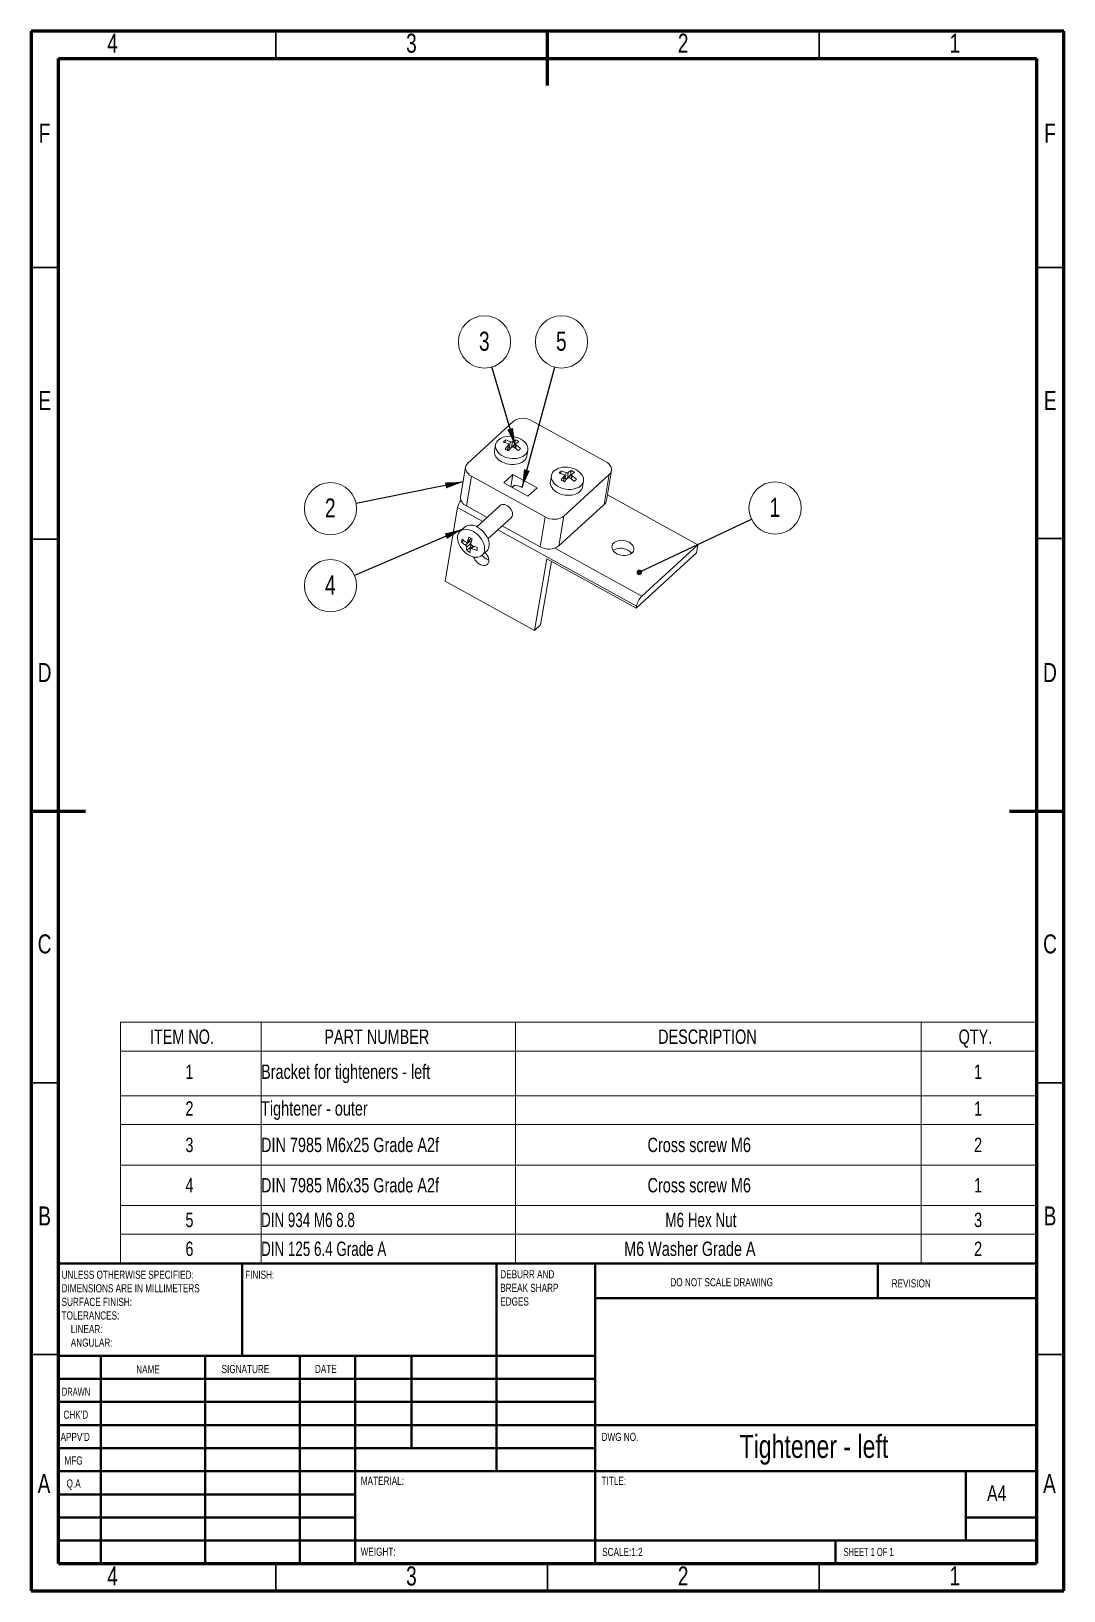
# Model space of a CAD drawing. Header units: millimetres. Extents: x 15 to 205, y 5 to 292.
import ezdxf

# ---------------------------------------------------------------- set-up
doc = ezdxf.new("R2010")
doc.units = ezdxf.units.MM
doc.styles.add('SLDTEXTSTYLE0', font='TXT', dxfattribs={"width": 0.75})
doc.styles.add('SLDTEXTSTYLE1', font='TXT', dxfattribs={"width": 0.686449})
doc.styles.add('SLDTEXTSTYLE2', font='TXT', dxfattribs={"width": 0.6875})
doc.styles.add('SLDTEXTSTYLE3', font='TXT', dxfattribs={"width": 0.696429})
doc.styles.add('SLDTEXTSTYLE4', font='TXT', dxfattribs={"width": 0.7})
doc.styles.add('SLDTEXTSTYLE5', font='TXT', dxfattribs={"width": 0.697368})
doc.dimstyles.new('SLDDIMSTYLE0', dxfattribs={"dimtxt": 0.18, "dimasz": 3.302, "dimexe": 0, "dimexo": 0.0625, "dimgap": 0, "dimtad": 0, "dimtih": 1, "dimtoh": 1, "dimdec": 0, "dimrnd": 1e-09, "dimzin": 0, "dimdsep": 46, "dimtxsty": 'Standard', "dimsah": 1, "dimcen": 0.09, "dimadec": 0, "dimazin": 0, "dimtfac": 3.302, "dimtdec": 0, "dimtofl": 0, "dimtmove": 0, "dimatfit": 3, "dimfxl": 1, "dimfrac": 2, "dimtolj": 1, "dimtzin": 0, "dimarcsym": 0})
doc.dimstyles.new('SLDDIMSTYLE1', dxfattribs={"dimtxt": 0.18, "dimasz": 1.016, "dimexe": 0, "dimexo": 0.0625, "dimgap": 0, "dimtad": 0, "dimtih": 1, "dimtoh": 1, "dimdec": 0, "dimrnd": 1e-09, "dimzin": 0, "dimdsep": 46, "dimtxsty": 'Standard', "dimblk1": 'DOT', "dimblk2": 'DOT', "dimsah": 1, "dimcen": 0.09, "dimadec": 0, "dimazin": 0, "dimtfac": 1.016, "dimtdec": 0, "dimtofl": 0, "dimtmove": 0, "dimatfit": 3, "dimldrblk": 'DOT', "dimfxl": 1, "dimfrac": 2, "dimtolj": 1, "dimtzin": 0, "dimarcsym": 0})

# ---------------------------------------------------------------- blocks, each defined once
blk = doc.blocks.new('SW_NOTE_0')
at = {"color": 0, "linetype": 'Continuous', "lineweight": 0, "char_height": 1.5, "attachment_point": 1, "style": 'SLDTEXTSTYLE0'}
for s, insert in [('UNLESS OTHERWISE SPECIFIED:', (0, 1.93)), ('DIMENSIONS ARE IN MILLIMETERS', (0, -0.57)), ('TOLERANCES:', (0, -5.57)), ('SURFACE FINISH:', (0, -3.07)), ('LINEAR:', (1.69, -8.07)), ('ANGULAR:', (1.69, -10.57))]:
    blk.add_mtext(s, dxfattribs=dict(at, insert=insert))
blk = doc.blocks.new('SW_NOTE_1')
at = {"color": 0, "linetype": 'Continuous', "lineweight": 0, "char_height": 1.5, "attachment_point": 1, "style": 'SLDTEXTSTYLE0'}
for s, insert in [('DEBURR AND', (0, 1.93)), ('BREAK SHARP', (0, -0.57)), ('EDGES', (0, -3.07))]:
    blk.add_mtext(s, dxfattribs=dict(at, insert=insert))
blk = doc.blocks.new('SW_TABLEANNOTATION_0')
at = {"color": 0, "linetype": 'Continuous', "lineweight": 0}
for p, q in [((0, 0), (0, -44.36)), ((168.76, 0), (0, 0)), ((25.88, 0), (25.88, -5.33)), ((72.7, 0), (72.7, -5.33)), ((147.33, 0), (147.33, -5.33)), ((168.76, -44.36), (168.76, 0)), ((0, -5.33), (168.76, -5.33)), ((25.88, -5.33), (25.88, -44.36)), ((72.7, -5.33), (72.7, -44.36)), ((147.33, -5.33), (147.33, -44.36)), ((0, -13.54), (168.76, -13.54)), ((0, -18.86), (168.76, -18.86)), ((0, -26.29), (168.76, -26.29)), ((0, -33.71), (168.76, -33.71)), ((0, -39.04), (168.76, -39.04)), ((0, -44.36), (168.76, -44.36))]:
    blk.add_line(p, q, dxfattribs=at)
at = {"color": 0, "linetype": 'Continuous', "lineweight": 0, "attachment_point": 1}
for s, insert, char_height, style in [('ITEM NO.', (5.41, -1.35), 2.646, 'SLDTEXTSTYLE0'), ('PART NUMBER', (37.52, -1.35), 2.6458, 'SLDTEXTSTYLE0'), ('DESCRIPTION', (98.94, -1.35), 2.6458, 'SLDTEXTSTYLE0'), ('QTY.', (154.22, -1.35), 2.646, 'SLDTEXTSTYLE0'), ('1', (11.96, -7.79), 2.65, 'SLDTEXTSTYLE0'), ('Bracket for tighteners - left', (25.88, -7.79), 2.6458, 'SLDTEXTSTYLE0'), ('1', (157.07, -7.79), 2.65, 'SLDTEXTSTYLE0'), ('2', (11.96, -14.55), 2.65, 'SLDTEXTSTYLE0'), ('Tightener - outer', (25.88, -14.55), 2.6458, 'SLDTEXTSTYLE0'), ('1', (157.07, -14.55), 2.65, 'SLDTEXTSTYLE0'), ('3', (11.96, -21.26), 2.65, 'SLDTEXTSTYLE0'), ('DIN 7985 M6x25 Grade A2f', (25.88, -21.26), 2.6458, 'SLDTEXTSTYLE0'), ('Cross screw M6', (96.99, -21.26), 2.6458, 'SLDTEXTSTYLE0'), ('2', (157.07, -21.26), 2.65, 'SLDTEXTSTYLE0'), ('4', (11.96, -28.68), 2.65, 'SLDTEXTSTYLE0'), ('DIN 7985 M6x35 Grade A2f', (25.88, -28.68), 2.6458, 'SLDTEXTSTYLE0'), ('Cross screw M6', (96.99, -28.68), 2.6458, 'SLDTEXTSTYLE0'), ('1', (157.07, -28.68), 2.65, 'SLDTEXTSTYLE0'), ('5', (11.96, -35.06), 2.65, 'SLDTEXTSTYLE0'), ('DIN 934 M6 8.8', (25.88, -35.06), 2.6458, 'SLDTEXTSTYLE3'), ('M6 Hex Nut', (100.27, -35.06), 2.646, 'SLDTEXTSTYLE4'), ('3', (157.07, -35.06), 2.65, 'SLDTEXTSTYLE0'), ('6', (11.96, -40.38), 2.65, 'SLDTEXTSTYLE0'), ('DIN 125 6.4 Grade A', (25.88, -40.38), 2.6458, 'SLDTEXTSTYLE5'), ('M6 Washer Grade A', (92.68, -40.38), 2.6458, 'SLDTEXTSTYLE0'), ('2', (157.07, -40.38), 2.65, 'SLDTEXTSTYLE0')]:
    blk.add_mtext(s, dxfattribs=dict(at, insert=insert, char_height=char_height, style=style))
blk = doc.blocks.new('SW_NOTE_2')
at = {"color": 0, "linetype": 'Continuous', "lineweight": 0}
blk.add_circle((-1.36, 4.61), 4.81, dxfattribs=at)
at = {"color": 0, "linetype": 'Continuous', "lineweight": 0, "insert": (-1.4, 6.49), "char_height": 3.5, "attachment_point": 2, "style": 'SLDTEXTSTYLE0'}
blk.add_mtext('3', dxfattribs=at)
blk = doc.blocks.new('SW_NOTE_3')
at = {"color": 0, "linetype": 'Continuous', "lineweight": 0}
blk.add_circle((1.26, 4.64), 4.81, dxfattribs=at)
at = {"color": 0, "linetype": 'Continuous', "lineweight": 0, "insert": (1.22, 6.52), "char_height": 3.5, "attachment_point": 2, "style": 'SLDTEXTSTYLE0'}
blk.add_mtext('5', dxfattribs=at)
blk = doc.blocks.new('SW_NOTE_4')
at = {"color": 0, "linetype": 'Continuous', "lineweight": 0}
blk.add_circle((4.34, 2.06), 4.81, dxfattribs=at)
at = {"color": 0, "linetype": 'Continuous', "lineweight": 0, "insert": (4.31, 3.94), "char_height": 3.5, "attachment_point": 2, "style": 'SLDTEXTSTYLE0'}
blk.add_mtext('1', dxfattribs=at)
blk = doc.blocks.new('_DOT')
at = {"color": 0, "linetype": 'ByBlock', "lineweight": -2}
blk.add_line((-0.5, 0), (-1, 0), dxfattribs=at)
at = {"color": 0, "linetype": 'ByBlock', "const_width": 0.5}
blk.add_lwpolyline([(-0.25, 0, 1), (0.25, 0, 1)], format="xyb", close=True, dxfattribs=at)
blk = doc.blocks.new('SW_NOTE_5')
at = {"color": 0, "linetype": 'Continuous', "lineweight": 0}
blk.add_circle((-4.42, -1.89), 4.81, dxfattribs=at)
at = {"color": 0, "linetype": 'Continuous', "lineweight": 0, "insert": (-4.45, -0.01), "char_height": 3.5, "attachment_point": 2, "style": 'SLDTEXTSTYLE0'}
blk.add_mtext('4', dxfattribs=at)
blk = doc.blocks.new('SW_NOTE_6')
at = {"color": 0, "linetype": 'Continuous', "lineweight": 0}
blk.add_circle((-4.71, -0.95), 4.81, dxfattribs=at)
at = {"color": 0, "linetype": 'Continuous', "lineweight": 0, "insert": (-4.75, 0.93), "char_height": 3.5, "attachment_point": 2, "style": 'SLDTEXTSTYLE0'}
blk.add_mtext('2', dxfattribs=at)

msp = doc.modelspace()

# ---------------------------------------------------------------- linework, layer by layer
at = {"color": 7, "linetype": 'Continuous', "lineweight": 60}
for p, q in [((205, 292), (15, 292)), ((15, 292), (15, 5)), ((110, 282), (110, 292)), ((205, 5), (205, 292)), ((20, 287), (200, 287)), ((20, 10), (20, 287)), ((200, 287), (200, 10)), ((15, 148.5), (25, 148.5)), ((195, 148.5), (205, 148.5)), ((20, 10), (200, 10)), ((15, 5), (205, 5))]:
    msp.add_line(p, q, dxfattribs=at)
at = {"color": 7, "linetype": 'Continuous', "lineweight": 30}
for p, q in [((60, 287), (60, 292)), ((160, 287), (160, 292)), ((20, 248.5), (15, 248.5)), ((200, 248.5), (205, 248.5)), ((20, 198.5), (15, 198.5)), ((200, 198.65), (205, 198.65)), ((20, 98.5), (15, 98.5)), ((200, 98.5), (205, 98.5)), ((20, 48.5), (15, 48.5)), ((200, 48.5), (205, 48.5)), ((60, 10), (60, 5)), ((110, 10), (110, 5)), ((160, 10), (160, 5))]:
    msp.add_line(p, q, dxfattribs=at)
at = {"color": 7, "linetype": 'Continuous', "lineweight": 15}
for p, q in [((103.68, 220.17), (95.34, 212.52)), ((120.69, 212.82), (107.13, 220.31)), ((100.44, 215.9), (100.26, 214.8)), ((102.22, 216.29), (102.3, 216.78)), ((102.68, 214.85), (102.85, 215.89)), ((102.98, 215.39), (103.16, 216.45)), ((104.01, 216.06), (104.14, 216.82)), ((104.13, 216.03), (104.01, 215.32)), ((106.17, 213.81), (106.36, 214.9)), ((94.93, 211.8), (94.01, 206.33)), ((96.01, 210.11), (95.09, 204.64)), ((96.01, 210.11), (109.58, 202.62)), ((103.63, 210.4), (101.96, 208.87)), ((103.25, 208.16), (103.63, 210.4)), ((103.63, 210.4), (108.07, 207.95)), ((110.72, 210.22), (110.53, 209.13)), ((112.46, 210.6), (112.54, 211.08)), ((112.96, 209.17), (113.13, 210.19)), ((113.02, 202.76), (121.36, 210.41)), ((113.24, 209.71), (113.42, 210.77)), ((113.83, 210.79), (113.65, 209.73)), ((114.24, 210.4), (114.37, 211.16)), ((114.4, 210.37), (114.28, 209.67)), ((120.44, 204.93), (121.36, 210.41)), ((120.85, 205.65), (121.77, 211.13)), ((101.96, 208.87), (106.4, 206.42)), ((103.45, 208.05), (103.48, 208.07)), ((103.51, 208.01), (104, 208.46)), ((105.33, 208.05), (105.33, 208.05)), ((108.07, 207.95), (106.4, 206.42)), ((116.45, 208.13), (116.63, 209.23)), ((121.02, 206.66), (137.65, 197.47)), ((93.46, 204.33), (91.19, 190.82)), ((95.09, 204.64), (98.91, 202.52)), ((101.32, 204.73), (97.02, 200.79)), ((112.1, 197.28), (120.44, 204.93)), ((99.04, 198.58), (103.35, 202.52)), ((101.68, 200.99), (108.65, 197.14)), ((108.65, 197.14), (109.58, 202.62)), ((113.02, 202.76), (112.1, 197.28)), ((94.74, 200.74), (93.91, 199.97)), ((94.55, 198.3), (94.19, 197.97)), ((94.92, 197.41), (95.73, 198.15)), ((95.24, 197.95), (95.99, 198.64)), ((95.72, 196.94), (95.13, 196.41)), ((96.31, 197.27), (95.79, 196.8)), ((97.97, 195.55), (98.8, 196.32)), ((137.41, 196), (126.29, 185.8)), ((137.65, 197.47), (127.37, 188.03)), ((137.41, 196), (137.65, 197.47)), ((109.85, 194.89), (107.63, 181.74)), ((110.71, 194.41), (108.74, 182.76)), ((126.29, 185.8), (109.85, 194.89)), ((91.19, 190.82), (107.63, 181.74)), ((126.35, 186.17), (126.29, 185.8)), ((107.63, 181.74), (108.74, 182.76))]:
    msp.add_line(p, q, dxfattribs=at)
at = {"color": 8, "linetype": 'Continuous', "lineweight": 15}
for p, q in [((102.64, 214.87), (102.8, 215.79)), ((103.57, 216.46), (103.4, 215.44)), ((104.25, 215.82), (104.15, 215.21)), ((112.93, 209.19), (113.09, 210.1)), ((114.53, 210.16), (114.43, 209.56)), ((93.46, 204.33), (98.09, 201.78)), ((95.29, 198.04), (95.96, 198.66)), ((100.86, 200.25), (126.35, 186.17)), ((95.92, 197.78), (95.14, 197.05)), ((96.48, 197.21), (96.03, 196.8)), ((111.37, 196.87), (127.37, 188.03))]:
    msp.add_line(p, q, dxfattribs=at)
at = {"color": 7, "linetype": 'Continuous', "lineweight": 40}
for p, q in [((20, 65.25), (200, 65.25)), ((20, 65.25), (20, 10)), ((53.8, 48.25), (53.8, 65.25)), ((100.6, 65.25), (100.6, 27)), ((118.8, 65.25), (118.8, 10)), ((170.8, 58.88), (170.8, 65.25)), ((200, 58.88), (118.8, 58.88)), ((118.8, 48.25), (20, 48.25)), ((27.8, 48.25), (27.8, 10)), ((46.99, 48.25), (46.99, 10)), ((64.4, 48.25), (64.4, 10)), ((74.6, 10), (74.6, 48.25)), ((85, 31.25), (85, 48.25)), ((118.8, 44), (20, 44)), ((118.8, 39.75), (20, 39.75)), ((200, 35.5), (20, 35.5)), ((118.8, 31.25), (20, 31.25)), ((74.6, 27), (20, 27)), ((74.6, 27), (200, 27)), ((187, 14.25), (187, 27)), ((74.6, 22.75), (20, 22.75)), ((74.6, 18.5), (20, 18.5)), ((200, 18.5), (187, 18.5)), ((20, 14.25), (200, 14.25)), ((163, 10), (163, 14.25))]:
    msp.add_line(p, q, dxfattribs=at)
at = {"color": 7, "linetype": 'Continuous', "lineweight": 15, "flags": 128}
for points in [[(105.12, 216.9), (104.75, 217.09), (104.35, 217.24), (103.93, 217.35), (103.49, 217.42), (103.06, 217.45), (102.63, 217.43), (102.22, 217.37), (101.84, 217.27), (101.48, 217.13), (101.17, 216.95), (100.91, 216.74), (100.7, 216.5), (100.54, 216.24), (100.45, 215.96), (100.42, 215.67), (100.45, 215.37), (100.55, 215.07), (100.71, 214.78), (100.92, 214.5), (101.19, 214.24), (101.5, 214.01), (101.86, 213.81), (102.24, 213.64), (102.66, 213.5), (103.08, 213.41), (103.52, 213.36), (103.95, 213.36), (104.37, 213.39), (104.77, 213.47), (105.14, 213.6), (105.47, 213.76), (105.76, 213.95), (106, 214.18), (106.18, 214.43), (106.31, 214.7), (106.37, 214.99), (106.37, 215.29), (106.3, 215.59), (106.17, 215.88), (105.99, 216.17), (105.75, 216.44), (105.46, 216.68), (105.12, 216.9)], [(102.79, 215.52), (102.88, 215.46), (102.98, 215.39)], [(104.01, 216.06), (104.08, 216.01), (104.12, 215.98)], [(95.34, 212.52), (95.13, 212.29), (94.99, 212.02), (94.93, 211.73), (94.93, 211.44), (95.01, 211.14), (95.17, 210.85), (95.39, 210.58), (95.67, 210.33), (96.01, 210.11)], [(100.26, 214.8), (100.24, 214.57), (100.27, 214.27), (100.37, 213.97), (100.52, 213.68), (100.74, 213.4), (101, 213.15), (101.32, 212.91), (101.67, 212.71), (102.06, 212.54), (102.47, 212.41), (102.9, 212.32), (103.33, 212.27), (103.77, 212.26), (104.19, 212.3), (104.59, 212.38), (104.96, 212.5), (105.29, 212.66), (105.58, 212.86), (105.82, 213.08), (106, 213.33), (106.12, 213.61), (106.17, 213.81)], [(121.36, 210.41), (121.57, 210.65), (121.71, 210.92), (121.78, 211.2), (121.77, 211.5), (121.69, 211.79), (121.53, 212.08), (121.31, 212.36), (121.03, 212.61), (120.69, 212.82)], [(115.33, 211.26), (114.95, 211.44), (114.54, 211.59), (114.12, 211.69), (113.69, 211.75), (113.25, 211.77), (112.83, 211.75), (112.42, 211.68), (112.04, 211.57), (111.7, 211.42), (111.39, 211.24), (111.14, 211.02), (110.94, 210.78), (110.8, 210.51), (110.72, 210.23), (110.7, 209.93), (110.74, 209.63), (110.85, 209.34), (111.02, 209.05), (111.25, 208.77), (111.52, 208.52), (111.85, 208.29), (112.21, 208.09), (112.6, 207.93), (113.02, 207.81), (113.44, 207.72), (113.88, 207.68), (114.31, 207.68), (114.73, 207.73), (115.12, 207.82), (115.48, 207.95), (115.81, 208.12), (116.09, 208.32), (116.32, 208.55), (116.49, 208.81), (116.6, 209.08), (116.65, 209.37), (116.64, 209.67), (116.56, 209.97), (116.42, 210.26), (116.22, 210.54), (115.97, 210.81), (115.67, 211.05), (115.33, 211.26)], [(113.07, 209.82), (113.13, 209.78), (113.24, 209.71)], [(114.24, 210.4), (114.32, 210.35), (114.39, 210.31)], [(110.53, 209.13), (110.51, 208.84), (110.56, 208.54), (110.67, 208.24), (110.84, 207.95), (111.06, 207.68), (111.34, 207.42), (111.66, 207.19), (112.02, 207), (112.41, 206.83), (112.83, 206.71), (113.26, 206.63), (113.7, 206.59), (114.13, 206.59), (114.54, 206.63), (114.94, 206.72), (115.3, 206.85), (115.62, 207.02), (115.9, 207.22), (116.13, 207.45), (116.3, 207.71), (116.42, 207.99), (116.45, 208.13)], [(101.32, 204.73), (101.44, 204.82), (101.64, 204.9), (101.87, 204.92), (102.13, 204.88), (102.39, 204.79), (102.64, 204.65), (102.89, 204.46), (103.11, 204.24), (103.29, 203.99), (103.44, 203.72), (103.53, 203.45), (103.58, 203.19), (103.56, 202.95), (103.5, 202.73), (103.38, 202.56), (103.35, 202.52)], [(96.29, 199.97), (95.92, 200.14), (95.56, 200.26), (95.2, 200.33), (94.87, 200.34), (94.55, 200.3), (94.26, 200.2), (94.01, 200.06), (93.8, 199.86), (93.64, 199.62), (93.52, 199.34), (93.46, 199.02), (93.45, 198.68), (93.49, 198.32), (93.58, 197.95), (93.73, 197.57), (93.92, 197.2), (94.16, 196.84), (94.43, 196.5), (94.73, 196.18), (95.06, 195.9), (95.41, 195.66), (95.77, 195.47), (96.14, 195.32), (96.5, 195.23), (96.85, 195.18), (97.17, 195.2), (97.48, 195.27), (97.75, 195.39), (97.98, 195.56), (98.16, 195.78), (98.3, 196.04), (98.39, 196.34), (98.43, 196.67), (98.42, 197.02), (98.35, 197.39), (98.23, 197.76), (98.06, 198.14), (97.85, 198.51), (97.59, 198.86), (97.3, 199.19), (96.98, 199.49), (96.64, 199.75), (96.29, 199.97)], [(95.73, 198.15), (95.62, 198.2), (95.54, 198.23)], [(98.8, 196.32), (98.81, 196.33), (99, 196.55), (99.14, 196.81), (99.23, 197.11), (99.27, 197.43), (99.25, 197.79), (99.18, 198.15), (99.06, 198.53), (98.89, 198.91), (98.68, 199.27), (98.42, 199.63), (98.14, 199.95), (97.82, 200.25), (97.48, 200.51), (97.12, 200.73)], [(125.01, 197.95), (124.69, 198.1), (124.35, 198.21), (123.99, 198.28), (123.62, 198.31), (123.26, 198.29), (122.93, 198.22), (122.62, 198.12), (122.35, 197.97), (122.14, 197.79), (121.98, 197.58), (121.87, 197.35), (121.84, 197.11), (121.87, 196.86), (121.96, 196.61), (122.11, 196.37), (122.32, 196.15), (122.59, 195.95), (122.89, 195.78), (123.22, 195.65), (123.58, 195.56), (123.94, 195.51), (124.3, 195.51), (124.65, 195.55), (124.97, 195.64), (125.26, 195.77), (125.5, 195.93), (125.69, 196.12), (125.83, 196.34), (125.9, 196.58), (125.9, 196.83), (125.84, 197.08), (125.71, 197.33), (125.53, 197.56), (125.29, 197.77), (125.01, 197.95)], [(95.87, 196.87), (95.8, 196.9), (95.72, 196.94)], [(96.4, 195.25), (96.41, 195.22), (96.54, 194.94), (96.71, 194.66), (96.91, 194.4), (97.15, 194.17), (97.41, 193.98), (97.69, 193.82), (97.96, 193.72), (98.23, 193.67), (98.48, 193.68), (98.71, 193.74), (98.9, 193.85), (99.05, 194), (99.16, 194.2), (99.21, 194.44), (99.21, 194.7), (99.16, 194.98), (99.06, 195.27), (98.91, 195.55), (98.72, 195.82), (98.51, 196.05)]]:
    msp.add_lwpolyline(points, dxfattribs=at)
at = {"color": 7, "linetype": 'Continuous', "lineweight": 15}
for centre, radius, start, end in [((105.51, 217.64), 3.13, 58.8938, 125.7521), ((106.75, 211.23), 7.11, 128.7279, 133.3286), ((100.1, 210.45), 6.21, 64.9232, 73.3771), ((110.43, 208.11), 10.83, 134.8274, 139.6117), ((100.53, 210.83), 6.21, 64.9227, 73.3773), ((111.04, 207.76), 10.83, 134.8271, 139.6115), ((95.39, 223.5), 11.39, 315.1992, 319.1789), ((106.21, 212.96), 4.38, 118.2686, 127.0203), ((98.93, 208.36), 8.61, 48.5892, 55.3856), ((100.83, 210.37), 7.25, 57.3288, 62.8654), ((106.82, 212.61), 4.38, 118.2691, 127.0194), ((99.36, 208.74), 8.61, 48.5893, 55.3851), ((98.88, 208.67), 7.25, 57.3291, 62.8647), ((109.5, 209.65), 7.11, 128.7274, 133.3297), ((117.27, 205.59), 7.25, 130.71, 135.172), ((110.45, 204.6), 6.32, 66.1701, 74.5637), ((121.22, 202.41), 11.2, 136.6179, 141.2145), ((110.86, 204.99), 6.32, 66.1701, 74.5637), ((121.84, 202.07), 11.2, 136.6179, 141.2146), ((105.22, 217.75), 11.63, 316.4252, 320.8122), ((116.58, 207.4), 4.37, 120.4443, 129.0584), ((109.4, 202.61), 8.58, 49.781, 56.6263), ((111.18, 204.59), 7.3, 58.5757, 64.1135), ((117.2, 207.06), 4.37, 120.4442, 129.0585), ((109.81, 202.99), 8.58, 49.781, 56.6263), ((120.08, 204.05), 7.25, 130.7102, 135.1721), ((109.31, 202.85), 7.3, 58.576, 64.1131), ((97.08, 203.56), 3.7, 144.4313, 167.9219), ((95.68, 206.2), 1.67, 175.6328, 249.3159), ((119.61, 205.88), 1.26, 311.1311, 349.5696), ((95.93, 199.08), 2.04, 54.1854, 125.4819), ((111.19, 205.3), 3.13, 238.8939, 305.7521), ((100.94, 197.19), 6.79, 168.7037, 173.4085), ((98.4, 203.09), 6.15, 227.9345, 236.5268), ((105.61, 195.7), 10.58, 162.3632, 167.1822), ((99.22, 204.97), 7.11, 238.6332, 244.3008), ((106.23, 195.36), 10.58, 162.3625, 167.1829), ((98.32, 202.54), 6.15, 227.9345, 236.5269), ((99.19, 196.71), 4.07, 175.1524, 184.2704), ((98.83, 202.47), 7.11, 238.6333, 244.3008), ((85.06, 200.24), 11.16, 342.8022, 346.6416), ((99.81, 196.37), 4.07, 175.1519, 184.2709), ((99.4, 204.48), 8.38, 246.2955, 253.285), ((99.49, 205.03), 8.38, 246.2956, 253.2849), ((103.74, 195.67), 6.79, 168.7037, 173.4085), ((99.72, 196.92), 2.26, 217.9509, 257.0275), ((110.27, 199.85), 3.16, 239.2238, 305.4221), ((123.43, 194.25), 2.61, 59.1709, 122.0159), ((123.85, 194.75), 1.96, 35.3321, 62.2679), ((129.98, 185.39), 3.71, 134.6991, 167.924)]:
    msp.add_arc(centre, radius, start, end, dxfattribs=at)
for points, knots in [([(102.8, 215.79), (102.82, 215.81), (102.85, 215.85), (102.86, 215.92), (102.84, 215.99), (102.79, 216.04), (102.75, 216.07), (102.73, 216.08)], [0, 0, 0, 0, 0.213647, 0.427355, 0.639604, 0.85121, 1, 1, 1, 1]), ([(103.33, 215.36), (103.33, 215.35), (103.3, 215.34), (103.23, 215.32), (103.14, 215.33), (103.05, 215.35), (103, 215.38), (102.98, 215.39)], [0, 0, 0, 0, 0.022448, 0.288286, 0.552499, 0.816, 1, 1, 1, 1]), ([(103.16, 216.45), (103.19, 216.44), (103.25, 216.42), (103.35, 216.4), (103.45, 216.41), (103.53, 216.43), (103.56, 216.45), (103.57, 216.46)], [0, 0, 0, 0, 0.213652, 0.427362, 0.639607, 0.851204, 1, 1, 1, 1]), ([(103.82, 215.45), (103.79, 215.46), (103.74, 215.5), (103.63, 215.52), (103.54, 215.51), (103.46, 215.48), (103.42, 215.45), (103.41, 215.44)], [0, 0, 0, 0, 0.213646, 0.427361, 0.639603, 0.851212, 1, 1, 1, 1]), ([(104.18, 216.11), (104.17, 216.1), (104.13, 216.07), (104.12, 216), (104.15, 215.93), (104.19, 215.87), (104.23, 215.84), (104.25, 215.82)], [0, 0, 0, 0, 0.213645, 0.4273626, 0.6396038, 0.8512048, 1, 1, 1, 1]), ([(113.09, 210.1), (113.1, 210.12), (113.13, 210.16), (113.14, 210.23), (113.12, 210.3), (113.07, 210.35), (113.02, 210.38), (113, 210.39)], [0, 0, 0, 0, 0.213646, 0.427359, 0.639604, 0.851209, 1, 1, 1, 1]), ([(113.65, 209.73), (113.63, 209.71), (113.59, 209.67), (113.49, 209.65), (113.39, 209.65), (113.3, 209.67), (113.26, 209.7), (113.24, 209.71)], [0, 0, 0, 0, 0.213762, 0.427574, 0.640078, 0.852012, 1, 1, 1, 1]), ([(113.42, 210.77), (113.45, 210.76), (113.51, 210.74), (113.61, 210.73), (113.71, 210.73), (113.78, 210.76), (113.82, 210.78), (113.83, 210.79)], [0, 0, 0, 0, 0.213645, 0.4273603, 0.639605, 0.8512063, 1, 1, 1, 1]), ([(114.12, 209.78), (114.09, 209.79), (114.03, 209.82), (113.93, 209.84), (113.83, 209.83), (113.75, 209.8), (113.72, 209.77), (113.7, 209.76)], [0, 0, 0, 0, 0.2136479, 0.4273614, 0.6396018, 0.8512047, 1, 1, 1, 1]), ([(114.45, 210.45), (114.43, 210.43), (114.4, 210.4), (114.4, 210.34), (114.42, 210.27), (114.47, 210.21), (114.51, 210.17), (114.53, 210.16)], [0, 0, 0, 0, 0.213648, 0.427363, 0.639604, 0.851209, 1, 1, 1, 1]), ([(103.48, 208.07), (103.59, 208.16), (103.83, 208.35), (103.95, 208.42), (104, 208.46)], [0, 0, 0, 0, 0.503996, 1, 1, 1, 1]), ([(104, 208.46), (104.19, 208.43), (104.52, 208.36), (104.97, 208.22), (105.22, 208.1), (105.33, 208.05)], [0, 0, 0, 0, 0.395057, 0.725231, 1, 1, 1, 1]), ([(95.01, 197.96), (95.04, 197.94), (95.09, 197.91), (95.17, 197.91), (95.23, 197.94), (95.27, 197.98), (95.29, 198.03), (95.29, 198.04)], [0, 0, 0, 0, 0.213654, 0.427362, 0.639606, 0.851209, 1, 1, 1, 1]), ([(95.73, 198.15), (95.76, 198.13), (95.82, 198.1), (95.89, 198.03), (95.94, 197.94), (95.94, 197.88), (95.95, 197.85)], [0, 0, 0, 0, 0.2517548, 0.5035819, 0.753854, 1, 1, 1, 1]), ([(95.14, 197.05), (95.13, 197.08), (95.13, 197.13), (95.1, 197.21), (95.05, 197.3), (94.98, 197.36), (94.94, 197.39), (94.92, 197.41)], [0, 0, 0, 0, 0.213648, 0.427364, 0.639605, 0.851213, 1, 1, 1, 1]), ([(96.03, 196.8), (96, 196.81), (95.94, 196.84), (95.86, 196.84), (95.8, 196.81), (95.76, 196.77), (95.76, 196.73), (95.75, 196.72)], [0, 0, 0, 0, 0.213647, 0.427362, 0.639606, 0.85121, 1, 1, 1, 1]), ([(95.91, 197.71), (95.91, 197.68), (95.9, 197.62), (95.93, 197.53), (95.98, 197.45), (96.05, 197.39), (96.1, 197.36), (96.12, 197.35)], [0, 0, 0, 0, 0.2136456, 0.42736, 0.6396061, 0.8512057, 1, 1, 1, 1])]:
    msp.add_open_spline(points, degree=3, knots=knots, dxfattribs=at)

# ---------------------------------------------------------------- block references
at = {"color": 7, "linetype": 'Continuous', "lineweight": 0}
for name, p in [('SW_NOTE_2', (99.77, 230.21)), ('SW_NOTE_3', (111.32, 230.18)), ('SW_NOTE_6', (74.78, 205.08)), ('SW_NOTE_4', (147.54, 202.19)), ('SW_NOTE_5', (74.49, 191.85)), ('SW_TABLEANNOTATION_0', (31.42, 109.64)), ('SW_NOTE_0', (20.59, 61.99)), ('SW_NOTE_1', (101.31, 62.07))]:
    msp.add_blockref(name, p, dxfattribs=at)

# ---------------------------------------------------------------- texts
for s, insert, char_height, attachment_point, style in [('4', (29.96, 291.54), 3.5, 2, 'SLDTEXTSTYLE0'), ('3', (84.96, 291.54), 3.5, 2, 'SLDTEXTSTYLE0'), ('2', (134.96, 291.54), 3.5, 2, 'SLDTEXTSTYLE0'), ('1', (184.96, 291.54), 3.5, 2, 'SLDTEXTSTYLE0'), ('F', (17.46, 274.98), 3.5, 2, 'SLDTEXTSTYLE0'), ('F', (202.46, 274.98), 3.5, 2, 'SLDTEXTSTYLE0'), ('E', (17.51, 225.79), 3.5, 2, 'SLDTEXTSTYLE0'), ('E', (202.51, 225.79), 3.5, 2, 'SLDTEXTSTYLE0'), ('D', (17.46, 175.73), 3.5, 2, 'SLDTEXTSTYLE0'), ('D', (202.46, 175.73), 3.5, 2, 'SLDTEXTSTYLE0'), ('C', (17.46, 125.79), 3.5, 2, 'SLDTEXTSTYLE0'), ('C', (202.46, 125.79), 3.5, 2, 'SLDTEXTSTYLE0'), ('B', (17.47, 75.73), 3.5, 2, 'SLDTEXTSTYLE0'), ('B', (202.47, 75.73), 3.5, 2, 'SLDTEXTSTYLE0'), ('FINISH:', (54.37, 63.92), 1.5, 1, 'SLDTEXTSTYLE0'), ('DO NOT SCALE DRAWING', (132.61, 62.53), 1.5, 1, 'SLDTEXTSTYLE0'), ('REVISION', (173.33, 62.33), 1.5, 1, 'SLDTEXTSTYLE0'), ('NAME', (34.32, 46.5), 1.5, 1, 'SLDTEXTSTYLE0'), ('SIGNATURE', (50.03, 46.56), 1.5, 1, 'SLDTEXTSTYLE0'), ('DATE', (67.21, 46.58), 1.5, 1, 'SLDTEXTSTYLE0'), ('DRAWN', (20.64, 42.38), 1.5, 1, 'SLDTEXTSTYLE1'), ("CHK'D", (20.94, 38.16), 1.5, 1, 'SLDTEXTSTYLE0'), ("APPV'D", (20.4, 34.07), 1.5, 1, 'SLDTEXTSTYLE0'), ('DWG NO.', (119.95, 34.07), 1.5, 1, 'SLDTEXTSTYLE0'), ('Tightener - left', (159.02, 33.69), 4.2333, 2, 'SLDTEXTSTYLE0'), ('MFG', (21.12, 29.72), 1.5, 1, 'SLDTEXTSTYLE0'), ('A', (17.36, 26.48), 3.5, 2, 'SLDTEXTSTYLE0'), ('MATERIAL:', (75.65, 25.99), 1.5, 1, 'SLDTEXTSTYLE0'), ('TITLE:', (119.95, 25.99), 1.5, 1, 'SLDTEXTSTYLE0'), ('A', (202.36, 26.48), 3.5, 2, 'SLDTEXTSTYLE0'), ('Q.A', (21.51, 25.5), 1.5, 1, 'SLDTEXTSTYLE0'), ('A4', (190.87, 24.41), 2.91, 1, 'SLDTEXTSTYLE0'), ('WEIGHT:', (75.62, 12.95), 1.499, 1, 'SLDTEXTSTYLE0'), ('SCALE:1:2', (120.07, 12.9), 1.5, 1, 'SLDTEXTSTYLE0'), ('SHEET 1 OF 1', (164.48, 12.9), 1.5, 1, 'SLDTEXTSTYLE2'), ('4', (29.96, 9.48), 3.5, 2, 'SLDTEXTSTYLE0'), ('3', (84.96, 9.48), 3.5, 2, 'SLDTEXTSTYLE0'), ('2', (134.96, 9.48), 3.5, 2, 'SLDTEXTSTYLE0'), ('1', (184.96, 9.48), 3.5, 2, 'SLDTEXTSTYLE0')]:
    msp.add_mtext(s, dxfattribs=dict(at, insert=insert, char_height=char_height, attachment_point=attachment_point, style=style))

# ---------------------------------------------------------------- leaders
for points, dimstyle in [([(104.07, 215.67), (99.77, 230.21)], 'SLDDIMSTYLE0'), ([(105.33, 208.05), (111.32, 230.18)], 'SLDDIMSTYLE0'), ([(94.47, 209.06), (74.78, 205.08)], 'SLDDIMSTYLE0'), ([(126.89, 192.42), (147.54, 202.19)], 'SLDDIMSTYLE1'), ([(94.33, 200.36), (74.49, 191.85)], 'SLDDIMSTYLE0')]:
    msp.add_leader(points, dimstyle=dimstyle, dxfattribs=at)

doc.saveas('drawing.dxf')
